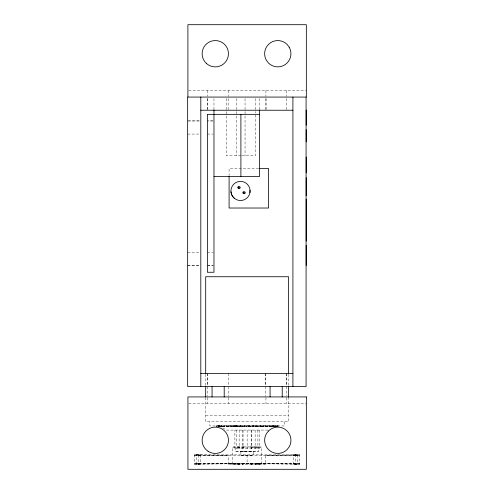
<?xml version="1.0" encoding="UTF-8"?>
<svg xmlns="http://www.w3.org/2000/svg" width="494" height="494" viewBox="0 0 494 494"><rect width="100%" height="100%" fill="white"/><g stroke="black" fill="none" stroke-linecap="round" stroke-linejoin="round"><path stroke-width="0.37" stroke-dasharray="2.47 1.85" d="M273.793 426.693L275.115 425.939M236.854 464.156L232.612 464.064L232.612 447.07L244.153 446.965M252.737 446.977L258.393 447.07L258.393 451.627L235.774 451.627L235.774 447.07L241.43 446.977M258.393 447.07L250.013 447.175M257.318 464.156L261.554 464.064L261.554 447.07L232.612 447.07M235.774 451.627L258.393 451.627M196.414 454.894L200.564 454.894L200.564 464.113L199.026 464.132L196.414 464.113L196.414 454.894L299.821 454.857L299.821 464.15L194.346 463.181M240.868 451.627L253.299 451.627L253.299 455.357L240.868 455.357L240.868 451.627L245.475 451.683M200.564 454.894L198.489 454.912M240.868 455.357L253.299 455.357M297.141 464.125L295.678 464.132L295.678 454.857L297.678 454.888L297.752 464.113L293.603 464.113L293.603 454.894L294.214 454.881M297.678 454.9L294.64 454.875M196.414 464.113L200.564 464.113M299.821 463.181L194.346 464.15L194.346 454.857L228.432 455.357L228.432 464.064L233.897 463.934M232.612 464.064L243.338 463.928M299.821 454.894L265.735 455.357L265.735 464.064L254.317 464.181M293.603 464.113L295.678 464.088M196.692 463.174L200.564 463.181L197.026 463.199M194.346 455.82L228.432 455.357M194.346 464.113L247.086 463.471L299.821 464.113M199.953 455.839L200.564 455.82L196.414 455.82L198.489 455.801M233.897 463.773L236.854 463.743M257.318 463.551L260.27 463.52M194.346 455.863L247.086 455.536L299.821 455.863M248.692 451.683L253.299 451.627M199.527 455.839L198.489 455.845M237.756 463.909L256.411 463.909M250.829 464.193L256.411 464.218M243.338 446.934L250.829 446.934M251.909 464.23L242.258 464.23M188.677 90.495L306.336 90.495M188.381 120.931L200.076 120.931L187.652 120.968M187.652 134.09L200.076 134.047M207.387 134.047L213.235 134.09M240.905 155.795L226.4 155.795L226.4 111.514M241.98 155.795L255.41 155.795L255.41 111.514M258.702 168.547L229.093 168.547L229.093 175.376M187.652 252.558L200.076 252.514M207.387 252.514L213.235 252.558M187.652 265.636L200.076 265.636M207.387 265.636L213.235 265.636M187.652 265.673L200.076 265.673M207.387 265.673L213.235 265.673M188.689 403.505L306.348 403.505M205.695 415.578L288.582 415.578M217.978 426.68L221.905 426.68M276.461 426.68L270.076 426.68L270.076 425.865L278.344 425.865L278.344 426.68M267.859 430.083L226.419 430.083L219.163 425.939M194.346 454.857L198.489 454.857L198.489 464.15M194.346 463.144L247.086 463.471L299.821 463.144M295.678 454.912L293.603 454.894M295.678 455.801C303.798 455.876 287.65 455.771 295.678 455.845M250.013 446.965L261.554 447.07M244.153 447.175L235.774 447.07M250.829 463.928L265.735 464.064M237.756 464.218L243.338 464.193M239.849 464.181L228.432 464.064M233.897 463.52L236.854 463.551M257.318 463.743L260.27 463.773M265.735 455.357L299.821 455.82M257.318 463.965L261.554 464.064M288.582 374.279L288.582 385.795M288.582 396.929L288.582 421.796L205.695 421.796L205.695 396.929M286.514 386.567L286.514 396.188M286.347 90.495L286.347 96.342M286.322 98.534L286.322 110.23M286.341 373.408L286.341 385.833M286.359 397.658L286.359 403.505M286.236 373.408L286.236 385.833M284.439 421.796L284.439 425.939L209.839 425.939L209.839 421.796M278.165 425.865L278.165 426.68M277.875 425.865L277.875 426.68M277.634 425.865L277.634 426.68M277.492 425.865L277.492 426.68M277.066 425.865L277.066 426.68M276.239 425.865L276.239 426.68M276.171 425.865L276.183 426.68M275.887 425.865L275.948 426.68M275.72 425.865L275.695 426.68M275.498 425.865L275.498 426.68M275.405 425.865L275.405 426.68M275.004 425.865L275.004 426.68M274.788 425.865L274.788 426.68M274.503 425.865L274.503 426.68M274.084 425.865L274.084 426.68M273.83 425.865L273.83 426.68M273.448 425.865L273.448 426.68M273.312 425.865L273.312 426.68M273.201 425.865L273.201 426.68M273.077 425.865L273.034 426.68M272.836 425.865L272.836 426.68M272.472 425.865L272.453 426.68M272.299 425.865L272.299 426.68M272.25 425.865L272.25 426.68M272.132 425.865L272.145 426.68M271.719 425.865L271.719 426.68M270.768 425.865L270.768 426.68M270.582 425.865L270.582 426.68M270.23 425.865L270.23 426.68M269.434 425.865L269.434 426.68M269.119 425.865L269.119 426.68M268.835 425.865L268.835 426.68M267.581 425.865L267.581 426.68M267.538 425.865L267.526 426.68M267.415 425.865L267.353 426.68M267.18 425.865L267.18 426.68M266.884 425.865L266.884 426.68M266.791 425.865L266.791 426.68M266.717 425.865L266.717 426.68M266.136 98.534L266.136 109.501M265.914 90.495L265.914 96.342M265.933 397.658L265.933 403.505M265.815 425.865L265.815 426.68M265.791 386.567L265.791 396.188M265.605 98.534L265.605 110.23M265.618 373.408L265.618 385.833M265.611 425.865L265.611 426.68M265.513 373.408L265.513 385.833M265.402 425.865L265.402 426.68M264.043 425.865L264.043 426.68M263.87 425.865L263.87 426.68M263.58 425.865L263.58 426.68M263.339 425.865L263.339 426.68M263.314 425.865L263.314 426.68M263.185 425.865L263.141 426.68M262.536 425.865L262.536 426.68M262.228 425.865L262.228 426.68M261.993 425.865L261.993 426.68M261.06 425.865L261.06 426.68M260.764 425.865L260.764 426.68M260.585 425.865L260.585 426.68M260.462 425.865L260.462 426.68M260.147 425.865L260.147 426.68M259.801 425.865L259.801 426.68M259.554 98.522L259.554 109.075M259.381 430.083L259.381 448.731L234.897 448.731L234.897 430.083M259.307 425.865L259.307 426.68M258.547 425.865L258.547 426.68M258.084 425.865L258.084 426.68M257.979 425.865L257.979 426.68M257.905 430.083L257.905 448.731M257.553 425.865L257.553 426.68M257.213 425.865L257.213 426.68M257.084 425.865L257.084 426.68M257.004 425.865L257.004 426.68M256.868 425.865L256.868 426.68M256.781 425.865L256.8 426.68M255.676 425.865L255.676 426.68M255.515 425.865L255.559 426.68M255.41 98.534L255.41 110.749M255.237 425.865L255.275 426.68M255.132 430.083L255.132 448.731M254.848 425.865L254.848 426.68M253.879 425.865L253.879 426.68M253.583 425.865L253.583 426.68M253.403 425.865L253.403 426.68M253.28 425.865L253.28 426.68M252.971 425.865L252.971 426.68M252.625 425.865L252.625 426.68M252.125 425.865L252.125 426.68M251.39 430.083L251.39 448.731M251.366 425.865L251.366 426.68M251.285 430.083L251.285 448.731M250.903 425.865L250.903 426.68M250.798 425.865L250.798 426.68M250.372 425.865L250.372 426.68M250.032 425.865L250.032 426.68M249.902 425.865L249.902 426.68M249.822 425.865L249.822 426.68M249.686 425.865L249.686 426.68M249.618 425.865L249.6 426.68M248.457 425.865L248.463 426.68M248.377 425.865L248.334 426.68M248.093 425.865L248.056 426.68M247.667 425.865L247.667 426.68M247.142 430.083L247.142 448.731M247.086 455.178L247.086 463.823M246.586 425.865L246.586 426.68M246.265 425.865L246.265 426.68M245.981 425.865L245.981 426.68M245.049 98.534L245.049 110.749M245.049 111.514L245.049 155.795M244.728 425.865L244.728 426.68M244.691 425.865L244.672 426.68M244.567 425.865L244.499 426.68M244.326 425.865L244.326 426.68M244.03 425.865L244.03 426.68M243.937 425.865L243.937 426.68M243.869 425.865L243.869 426.68M242.962 425.865L242.962 426.68M242.992 430.083L242.992 448.731M242.887 430.083L242.887 448.731M242.764 425.865L242.764 426.68M242.548 425.865L242.548 426.68M241.196 425.865L241.196 426.68M241.016 425.865L241.016 426.68M240.732 425.865L240.732 426.68M240.485 425.865L240.485 426.68M240.461 425.865L240.461 426.68M240.343 425.865L240.337 426.68M239.683 425.865L239.683 426.68M239.374 425.865L239.374 426.68M239.145 425.865L239.145 426.68M239.145 430.083L239.145 448.731M238.756 425.865L238.756 426.68M238.176 425.865L238.176 426.68M237.719 425.865L237.719 426.68M237.287 425.865L237.287 426.68M237.083 425.865L237.083 426.68M237.052 425.865L236.984 426.68L236.966 425.865M236.774 425.865L236.824 426.68M236.762 98.534L236.762 110.749M236.762 111.514L236.762 155.795M236.675 425.865L236.675 426.68M236.614 425.865L236.614 426.68M236.373 430.083L236.373 448.731M236.348 425.865L236.348 426.68M236.218 425.865L236.218 426.68M236.021 425.865L236.021 426.68M235.762 425.865L235.755 426.68M235.65 425.865L235.675 426.68M235.477 425.865L235.533 426.68M235.335 425.865L235.335 426.68M235.169 425.865L235.224 426.68M235.088 425.865L235.088 426.68M234.922 425.865L234.922 426.68M234.909 425.865L234.909 426.68M234.804 425.865L234.804 426.68M234.347 425.865L234.347 426.68M234.125 425.865L234.125 426.68M234.045 425.865L234.07 426.68M233.662 425.865L233.662 426.68M233.563 425.865L233.551 426.68M233.415 425.865L233.403 426.68M233.23 425.865L233.23 426.68M232.131 425.865L232.087 426.68M232.007 425.865L231.97 426.68M231.729 425.865L231.692 426.68M231.303 425.865L231.303 426.68M230.253 425.865L230.253 426.68M229.932 425.865L229.932 426.68M229.654 425.865L229.654 426.68M228.469 90.495L228.469 96.342M228.487 386.567L228.487 396.188M228.487 397.658L228.487 403.505M228.339 425.865L228.358 426.68M228.234 425.865L228.234 426.68M228.154 98.534L228.154 110.23M228.216 373.408L228.172 385.833M228.172 425.865L228.172 426.68M228 425.865L228 426.68M227.697 425.865L227.697 426.68M227.604 425.865L227.536 426.68M226.629 425.865L226.629 426.68M226.4 98.534L226.4 110.749M226.431 425.865L226.431 426.68M226.221 425.865L226.221 426.68M224.863 425.865L224.863 426.68M224.684 425.865L224.684 426.68M224.4 425.865L224.4 426.68M224.134 425.865L224.159 426.68M224.01 425.865L223.961 426.68M223.35 425.865L223.35 426.68M223.041 425.865L223.041 426.68M222.813 425.865L222.813 426.68M221.75 425.865L221.806 426.68L221.905 425.865L215.977 425.865L215.977 426.68M221.281 425.865L221.281 426.68M221.034 425.865L221.034 426.68M220.935 425.865L220.935 426.68M220.602 425.865L220.546 426.68L220.478 425.865M220.355 425.865L220.392 426.68M220.163 425.865L220.145 426.68M220.046 425.865L220.046 426.68M219.805 425.865L219.805 426.68M219.694 425.865L219.762 426.68M219.503 425.865L219.503 426.68M219.404 425.865L219.404 426.68M219.311 425.865L219.311 426.68M219.132 425.865L219.132 426.68M219.015 426.68L219.015 425.865L218.891 426.68M218.83 425.865L218.83 426.68M218.731 425.865L218.731 426.68M218.626 425.865L218.626 426.68M218.354 425.865L218.354 426.68M218.194 425.865L218.194 426.68M217.094 425.865L217.051 426.68M216.934 425.865L216.977 426.68M216.693 425.865L216.656 426.68M216.273 425.865L216.273 426.68M213.97 98.522L213.97 109.075M207.764 386.567L207.764 396.188M207.764 397.658L207.764 403.505M207.746 90.495L207.746 96.342M207.727 98.534L207.727 110.23M207.739 373.408L207.739 385.833M207.492 373.408L207.492 385.833M207.387 98.534L207.387 110.23M205.695 374.279L205.695 385.795M293.677 463.181L297.752 463.181L293.677 463.181M213.235 120.931L207.387 120.931L213.235 120.968M230.679 425.865L222.411 425.865L222.411 426.68L230.679 426.68L230.679 425.865M247.006 425.865L231.013 425.865L231.013 426.68L247.006 426.68L247.006 425.865M254.07 425.865L247.377 425.865L247.377 426.68L254.07 426.68L254.07 425.865M261.252 425.865L254.558 425.865L254.558 426.68L261.252 426.68L261.252 425.865M269.86 425.865L261.592 425.865L261.592 426.68L269.86 426.68L269.86 425.865M271.262 426.68L271.262 425.865L271.237 426.68M234.527 426.68L234.527 425.865L234.483 426.68M221.553 426.68L221.553 425.865L221.497 426.68"/><path stroke-width="0.74" d="M249.933 192.666A9.577 9.571 0 0 0 237.281 181.953A9.577 9.571 0 0 0 234.329 198.267A9.577 9.571 0 0 0 249.933 192.666L250.026 190.165M200.811 110.23L292.917 110.23M259.554 114.349L207.387 114.349L207.387 272.256L213.97 272.256L213.97 109.829M259.461 168.547L268.569 168.547L268.569 208.023L229.093 208.023L229.093 176.136M213.97 176.519L259.554 176.519L259.554 109.829M200.811 373.408L292.917 373.408M234.304 198.267L233.464 197.341A7.188 7.188 0 0 1 231.211 192.975L230.945 191.752M306.212 110.02L306.212 125.229M306.212 129.644L306.212 141.846M306.212 157.043L306.212 172.838M306.212 177.612L306.212 195.71M306.212 199.051L306.212 221.189M306.212 221.744L306.212 241.121M306.212 245.302L306.212 265.519M306.076 97.071L306.076 386.567L187.652 386.567L187.652 97.071L306.336 97.071L306.336 24.7L187.905 24.7L187.905 97.071M292.917 97.071L292.917 386.567M288.582 373.507L288.582 276.739L205.695 276.739L205.695 373.507M288.582 386.567L288.582 396.929M282.222 386.567L282.222 396.929M270.076 386.567L270.076 396.929M240.905 114.349L240.905 176.519M224.202 386.567L224.202 396.929M212.056 386.567L212.056 396.929M205.695 386.567L205.695 396.929M200.811 97.071L200.811 386.567M244.308 192.926A0.797 0.797 0 0 1 243.246 193.302A0.797 0.797 0 0 1 242.869 192.24A0.797 0.797 0 0 1 243.937 191.863M239.115 187.986A0.797 0.797 0 0 1 237.935 188.023A0.797 0.797 0 0 1 238.003 186.849A0.797 0.797 0 0 1 239.164 187.016M268.495 430.972L266.402 433.695A13.159 13.159 0 0 0 287.1 449.577L289.194 446.854A13.159 13.159 0 0 0 268.495 430.972M306.348 396.929L187.924 396.929L187.924 469.3L306.348 469.3L306.348 396.929M289.175 47.146L287.088 44.423A13.159 13.159 0 0 0 266.389 60.305L268.477 63.028A13.159 13.159 0 0 0 289.175 47.146M206.566 63.578A13.159 13.159 0 0 0 228.185 56.353A13.159 13.159 0 0 0 211.117 41.243A13.159 13.159 0 0 0 206.566 63.578M208.042 451.25A13.159 13.159 0 0 0 228.438 441.074A13.159 13.159 0 0 0 209.431 428.502A13.159 13.159 0 0 0 208.042 451.25M243.956 193.253A0.797 0.797 0 0 0 245.259 192.796A0.797 0.797 0 0 0 244.209 191.894A0.797 0.797 0 0 0 243.956 193.253M238.917 188.14A0.797 0.797 0 0 0 240.22 187.683A0.797 0.797 0 0 0 239.17 186.781A0.797 0.797 0 0 0 238.917 188.14"/></g></svg>
